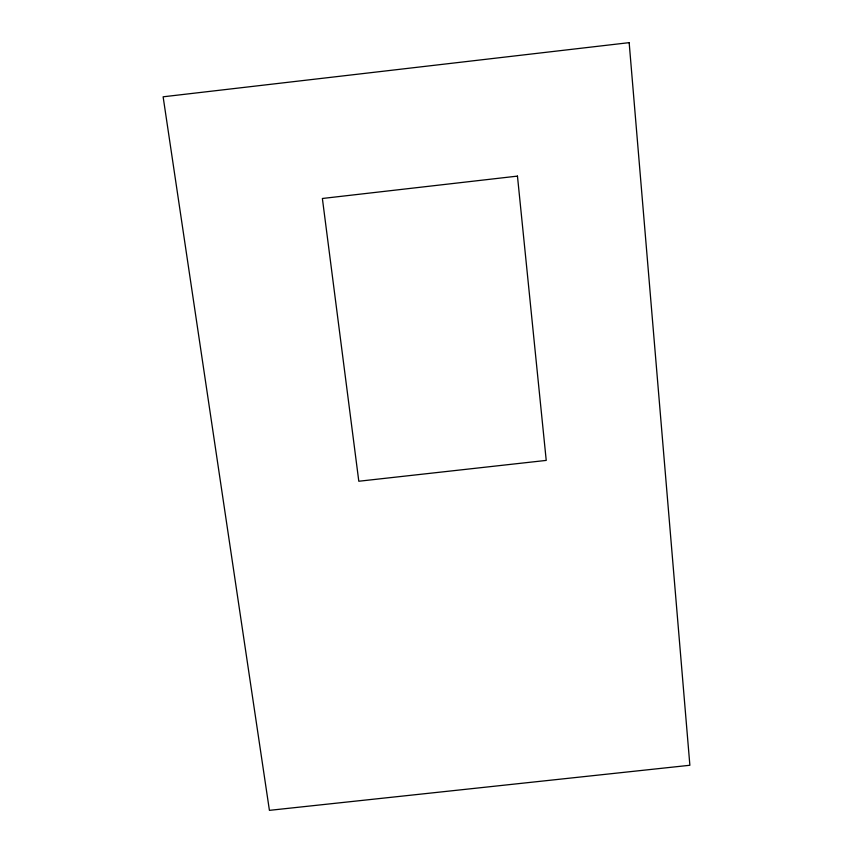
<?xml version="1.0" encoding="UTF-8"?>
<svg xmlns="http://www.w3.org/2000/svg" width="853" height="853" viewBox="0 0 853 853"><rect width="100%" height="100%" fill="white"/><g stroke="black" fill="none" stroke-linecap="round" stroke-linejoin="round"><path stroke-width="1.28" d="M629.162 42.65L163.126 96.805L269.42 810.35L689.874 765.269L629.162 42.65M517.462 176.113L322.381 198.482L358.804 481.241L546.229 460.407L517.462 176.113"/></g></svg>
